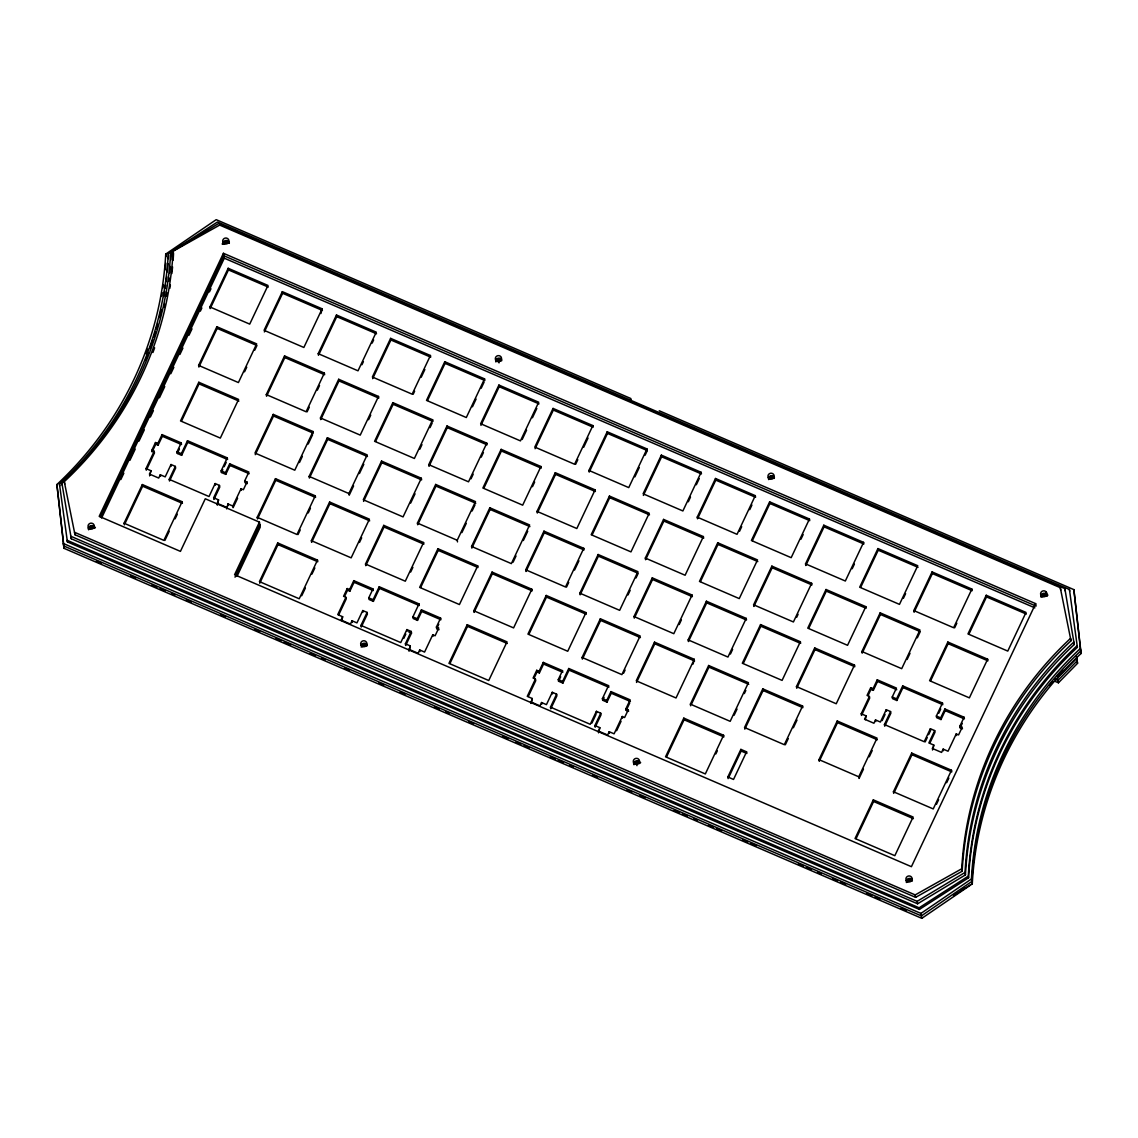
<?xml version="1.0" encoding="UTF-8"?>
<svg xmlns="http://www.w3.org/2000/svg" width="1138" height="1138" viewBox="0 0 1138 1138"><rect width="100%" height="100%" fill="white"/><g stroke="black" fill="none" stroke-linecap="round" stroke-linejoin="round"><path stroke-width="1.5" d="M100.4 517.193L223.873 255.751L1036.078 606.085L1035.651 603.638L223.432 253.29L99.205 516.339L180.43 551.375L205.281 498.771L259.421 522.129L260.275 527.036L236.946 576.454M101.581 518.046L224.3 258.198L223.432 253.29M120.813 479.596L123.843 473.18M129.903 460.349L135.209 449.112M138.992 441.103L144.298 429.865M150.358 417.034L153.388 410.619M159.448 397.788L164.74 386.564M170.8 373.733L173.83 367.318M179.889 354.487L182.919 348.072M188.979 335.241L192.009 328.825M200.345 311.172L201.867 307.971M209.435 291.925L210.957 288.725M209.918 306.947L228.183 268.284L267.985 285.453L249.72 324.117L209.918 306.947L210.203 308.583L228.468 269.919L228.183 268.284M155.778 444.161L152.122 451.9L151.838 450.264L155.493 442.526L157.826 443.536L158.111 445.171L155.778 444.161L155.493 442.526M146.29 470.222L146.005 468.586L154.185 451.274L151.838 450.264M157.826 443.536L162.051 434.616L181.227 442.895L181.525 444.531L162.336 436.252L162.051 434.616M147.03 468.657L154.469 452.91L154.185 451.274M158.111 445.171L162.336 436.252M124.355 524.86L124.07 523.224L142.335 484.56L182.123 501.716L182.407 503.352L142.62 486.196L142.335 484.56M198.609 365.398L216.874 326.734L256.662 343.889L238.411 382.553L198.609 365.398L198.894 367.033L217.159 328.37L216.874 326.734M125.095 523.309L142.62 486.196M150.913 470.705L149.633 475.656L150.913 470.705L146.005 468.586M198.794 382.254L180.529 420.918L220.331 438.087L238.582 399.424L198.794 382.254L199.079 383.89L181.554 421.017M175.352 466.395L169.221 479.368L169.519 481.004L175.65 468.031L175.352 466.395L171.027 464.517L165.195 476.865L160.287 474.745L158.723 478.06L149.348 474.02M187.77 442.341L227.557 459.51L227.273 457.874L187.486 440.705L187.77 442.341L181.639 455.328L177.3 453.45L177.016 451.814L181.227 442.895M177.3 453.45L179.42 448.998M181.639 455.328L181.355 453.692L187.486 440.705M182.123 501.716L163.872 540.379L124.07 523.224M164.882 540.479L169.263 531.19M175.11 518.828L177.3 514.177M244.528 371.827L246.733 367.19M254.756 350.177L256.946 345.525L217.159 328.37M282.324 291.641L264.073 330.305L303.86 347.474L322.125 308.811L282.324 291.641L282.622 293.277L264.357 331.94M219.478 485.428L213.66 497.775L213.944 499.411L219.776 487.064L219.478 485.428L215.153 483.55L209.022 496.538L169.221 479.368M244.67 480.99L247.017 482.014L247.302 483.65L244.954 482.64L244.67 480.99L248.881 472.071L229.691 463.806L229.976 465.442L225.765 474.361L221.441 472.483L221.142 470.848L227.273 457.874M221.441 472.483L222.792 469.61M224.158 466.722L226.206 462.398M225.765 474.361L225.48 472.725L229.691 463.806M284.841 357.56L266.577 396.223L266.292 394.587L284.557 355.924L324.358 373.093L324.643 374.729L284.841 357.56L284.557 355.924M218.553 499.881L217.273 504.831L218.553 499.881L213.66 497.775M226.661 508.885L227.941 503.935L232.835 506.04L233.119 507.676L237.586 498.231M273.248 414.374L254.983 453.038L294.785 470.207L313.035 431.53L273.248 414.374L273.533 416.01L255.268 454.674M320.944 313.533L322.125 308.811M232.835 506.04L241.014 488.728L243.361 489.738L247.017 482.014M318.213 353.662L336.478 314.998L376.265 332.154L358.015 370.817L318.213 353.662L318.498 355.298M319.237 353.747L336.763 316.634L336.478 314.998M324.358 373.093L306.094 411.757L266.292 394.587M275.766 480.293L257.501 518.956L257.216 517.321L275.481 478.657L315.269 495.827L315.553 497.462L275.766 480.293L275.481 478.657M307.104 411.842L309.294 407.205M317.331 390.192L319.522 385.554M259.421 522.129L234.57 574.733L911.41 866.687L1035.651 603.638M235.011 577.194L259.848 524.59M299.45 462.554L302.367 456.366M308.213 444.005L312.594 434.716M338.996 380.917L320.731 419.581L320.447 417.945L338.697 379.281L378.499 396.451L378.783 398.087L338.996 380.917L338.697 379.281M277.7 542.94L259.436 581.603L299.237 598.773L317.488 560.109L277.7 542.94L277.985 544.59L259.734 583.253M327.388 437.732L327.687 439.368L309.422 478.031L309.138 476.395L327.388 437.732L367.19 454.887L348.925 493.551L349.21 495.201L353.591 485.912M361.955 364.729L363.406 361.642M372.169 343.079L373.634 339.978M315.269 495.827L297.004 534.49L257.216 517.321M390.619 338.356L372.368 377.019L412.155 394.175L430.42 355.511L390.619 338.356L390.903 339.992L372.652 378.655M298.028 534.576L300.219 529.938M308.242 512.925L310.432 508.288M378.499 396.451L360.234 435.114L320.447 417.945M311.357 540.678L329.622 502.014L369.409 519.184L351.158 557.848L311.357 540.678L311.641 542.314L329.906 503.65L329.622 502.014M368.556 419.737L370.746 415.1M301.712 595.771L305.368 588.033M311.94 574.121L314.856 567.933M359.437 473.536L363.819 464.261M392.852 402.639L374.587 441.302L414.388 458.472L432.639 419.808L392.852 402.639L393.136 404.274L375.611 441.388M381.543 461.089L363.278 499.753L403.065 516.908L421.33 478.245L381.543 461.089L381.827 462.725L363.563 501.389M413.179 394.274L414.63 391.173M421.202 377.261L424.858 369.523M359.466 542.47L361.671 537.833M444.773 361.713L426.508 400.377L466.31 417.532L484.56 378.869L444.773 361.713L445.058 363.349L427.532 400.462M347.232 588.559L347.517 590.195L349.864 591.205L349.579 589.569L347.232 588.559L343.576 596.298L345.924 597.308L346.208 598.944L338.783 614.676M344.601 596.383L347.517 590.195M345.924 597.308L337.744 614.62L342.652 616.739L341.898 620.58M349.579 589.569L353.79 580.65L372.98 588.929L373.264 590.565L354.074 582.286L353.79 580.65M349.864 591.205L354.074 582.286M384.061 527.008L365.796 565.671L365.511 564.035L383.762 525.372L423.564 542.527L423.848 544.177L384.061 527.008L383.762 525.372M419.78 449.282L421.97 444.645M430.008 427.632L432.198 422.98M342.652 616.739L341.087 620.054L350.461 624.093L352.026 620.779L356.934 622.899L362.766 610.551L367.105 612.415L367.389 614.051L361.258 627.038L360.974 625.402L367.105 612.415M447.277 427.632L429.026 466.296L428.741 464.66L446.992 425.996L486.794 443.151L487.078 444.802L447.277 427.632L446.992 425.996M410.662 503.081L415.043 493.807M379.509 588.374L419.31 605.544L419.012 603.908L379.224 586.739L379.509 588.374L373.378 601.362L369.039 599.484L368.755 597.848L372.98 588.929M373.378 601.362L373.093 599.712L379.224 586.739M435.683 484.447L435.968 486.082L417.717 524.746L417.433 523.11L435.683 484.447L475.485 501.602L457.22 540.266L457.504 541.901M472.426 406.807L476.082 399.068M481.203 388.243L484.119 382.055M423.564 542.527L405.299 581.205L365.511 564.035M410.69 572.016L412.895 567.364M498.913 385.057L480.649 423.72L520.45 440.89L538.701 402.226L498.913 385.057L499.198 386.707L480.947 425.37M486.794 443.151L468.529 481.815L428.741 464.66M437.917 548.729L419.652 587.393L459.439 604.548L477.704 565.885L437.917 548.729L438.201 550.365L420.676 587.478M471.004 478.814L473.195 474.176M481.232 457.163L483.422 452.526M411.231 631.448L405.398 643.795L405.683 645.431L411.515 633.084L411.231 631.448L406.892 629.584L400.761 642.572L360.974 625.402M421.714 611.476L440.904 619.741L440.619 618.105L421.43 609.826L421.714 611.476L417.504 620.395L413.179 618.517L412.895 616.881L419.012 603.908M403.762 638.432L405.811 634.108M417.504 620.395L417.219 618.745L421.43 609.826M461.886 532.627L466.267 523.352M472.114 510.976L475.03 504.788M501.147 449.354L482.882 488.017L522.683 505.172L540.934 466.509L501.147 449.354L501.431 450.989L483.892 488.102M410.306 645.915L409.026 650.865L410.306 645.915L405.398 643.795M440.619 618.105L436.409 627.024L438.756 628.034L435.1 635.772L432.753 634.762L424.574 652.074L419.68 649.954L418.115 653.283L408.727 649.229M471.573 546.453L489.838 507.79L529.625 524.959L511.36 563.623L471.573 546.453L471.857 548.103L490.122 509.44L489.838 507.79M522.2 439.439L526.581 430.15M532.413 417.788L536.809 408.499M439.04 629.684L436.693 628.66L438.799 624.207M553.054 408.414L534.803 447.078L574.59 464.247L592.855 425.584L553.054 408.414L553.353 410.05L535.088 448.713M467.22 624.691L448.955 663.354L488.743 680.524L507.007 641.86L467.22 624.691L467.505 626.327L449.965 663.454M492.341 573.723L474.091 612.386L473.806 610.75L492.057 572.087L531.859 589.242L532.143 590.878L492.341 573.723L492.057 572.087M532.456 486.708L534.647 482.071M555.572 474.347L537.321 513.01L537.022 511.375L555.287 472.697L595.089 489.866L595.373 491.502L555.572 474.347L555.287 472.697M513.11 562.172L516.026 555.984M523.338 540.522L527.719 531.233M544.263 532.783L526.012 571.461L525.728 569.811L543.978 531.147L583.766 548.317L584.05 549.953L544.263 532.783L543.978 531.147M575.615 464.332L577.805 459.695M583.652 447.319L588.033 438.045M531.859 589.242L513.594 627.906L473.806 610.75M607.208 431.771L607.493 433.407L589.228 472.071L588.943 470.435L607.208 431.771L646.996 448.941L647.294 450.577L645.104 455.214M595.089 489.866L576.824 528.53L537.022 511.375M546.212 595.444L527.947 634.108L567.734 651.263L585.999 612.6L546.212 595.444L546.496 597.08L528.971 634.193M583.766 548.317L565.515 586.98L525.728 569.811M566.525 587.066L568.716 582.428M574.562 570.053L578.943 560.778M609.442 496.054L591.177 534.718L630.964 551.887L649.229 513.224L609.442 496.054L609.726 497.69L592.187 534.817M536.738 670.31L537.022 671.946L539.369 672.956L539.085 671.32L536.738 670.31L533.096 678.035L535.429 679.045L535.728 680.695L528.288 696.428M534.106 678.134L537.022 671.946M535.429 679.045L527.264 696.356L532.171 698.476L531.403 702.331M539.085 671.32L543.295 662.401L562.485 670.666L562.769 672.316L543.58 664.037L543.295 662.401M539.369 672.956L543.58 664.037M646.996 448.941L628.745 487.605L588.943 470.435M579.868 593.168L598.133 554.505L637.92 571.674L619.655 610.338L579.868 593.168L580.152 594.804L598.417 556.141L598.133 554.505M634.876 476.865L639.257 467.59M530.877 703.44L532.171 698.476M556.61 694.166L550.479 707.153L550.764 708.789L556.895 695.802L556.61 694.166L552.271 692.288L546.439 704.635L541.546 702.53L539.981 705.845L530.593 701.79M661.349 455.129L643.098 493.792L682.885 510.962L701.15 472.298L661.349 455.129L661.633 456.765L643.383 495.428M569.028 670.126L608.816 687.281L608.531 685.645L568.744 668.49L569.028 670.126L562.897 683.099L558.559 681.235L558.274 679.599L562.485 670.666M558.559 681.235L560.664 676.769M562.897 683.099L562.613 681.463L568.744 668.49M582.087 657.465L600.352 618.788L640.139 635.957L621.889 674.621L582.087 657.465L582.386 659.101L600.636 620.438L600.352 618.788M627.977 594.961L630.168 590.323M636.014 577.948L638.205 573.31L598.417 556.141M663.867 521.048L645.602 559.711L645.317 558.075L663.582 519.412L703.384 536.581L703.668 538.217L663.867 521.048L663.582 519.412M634.293 618.162L634.008 616.526L652.273 577.862L692.06 595.032L692.345 596.668L652.558 579.498L652.273 577.862M688.291 501.773L690.481 497.135M696.328 484.76L699.244 478.572M635.032 616.625L652.558 579.498M600.736 713.199L594.904 725.546L595.188 727.182L601.02 714.835L600.736 713.199L596.397 711.321L590.266 724.309L550.479 707.153M625.914 708.775L628.261 709.785L628.546 711.421L626.213 710.411L625.914 708.775L630.139 699.856L610.95 691.577L611.234 693.213L607.023 702.132L602.685 700.268L602.4 698.632L608.531 685.645M591.916 723.071L596.013 714.408M602.685 700.268L604.05 697.381M607.023 702.132L606.739 700.496L610.95 691.577M623.624 673.17L625.089 670.069M715.788 480.122L697.523 518.786L697.238 517.15L715.503 478.486L755.291 495.656L755.575 497.292L715.788 480.122L715.503 478.486M599.811 727.651L598.531 732.616L599.811 727.651L594.904 725.546M628.261 709.785L624.62 717.523L622.273 716.499L614.093 733.811L609.186 731.706L607.621 735.02L598.247 730.98M703.384 536.581L685.119 575.245L645.317 558.075M654.506 642.145L636.242 680.809L676.029 697.978L694.294 659.315L654.506 642.145L654.791 643.781L636.526 682.459M616.611 730.738L621.064 721.293M626.213 710.411L629.712 702.971M692.06 595.032L673.81 633.695L634.008 616.526M679.201 624.506L681.392 619.869M717.722 542.769L699.472 581.433L739.259 598.602L757.524 559.939L717.722 542.769L718.007 544.405L700.482 581.532M755.291 495.656L737.04 534.319L697.238 517.15M706.712 602.856L688.447 641.519L688.163 639.883L706.414 601.22L746.215 618.389L746.5 620.025L706.712 602.856L706.414 601.22M739.515 531.318L741.706 526.666M749.743 509.668L751.934 505.016M769.644 501.844L751.393 540.507L791.18 557.677L809.445 519.013L769.644 501.844L769.928 503.48L752.403 540.593M693.113 664.037L694.294 659.315M683.796 718.121L665.545 756.784L705.332 773.94L723.597 735.276L683.796 718.121L684.08 719.757L666.555 756.87M690.382 704.166L708.647 665.502L748.434 682.672L730.183 721.336L690.382 704.166L690.666 705.802M691.406 704.266L708.931 667.138L708.647 665.502M746.215 618.389L727.95 657.053L688.163 639.883M730.425 654.051L732.616 649.4M772.161 567.762L753.897 606.426L753.612 604.79L771.877 566.127L811.664 583.296L811.949 584.932L772.161 567.762L771.877 566.127M760.568 624.577L742.303 663.241L782.091 680.396L800.355 641.732L760.568 624.577L760.853 626.213L743.327 663.326M800.967 539.199L803.158 534.561M715.845 753.925L717.31 750.838M734.11 715.233L737.04 709.059M744.337 693.583L745.803 690.496M824.083 526.837L805.818 565.501L805.533 563.865L823.798 525.201L863.586 542.357L863.87 544.007L824.083 526.837L823.798 525.201M811.664 583.296L793.414 621.96L753.612 604.79M762.787 688.86L744.537 727.523L784.324 744.693L802.589 706.029L762.787 688.86L763.086 690.496L744.821 729.159M796.614 617.408L798.079 614.321M728.121 778.634L727.836 776.998L740.881 749.387L746.571 751.834L746.855 753.47L741.165 751.023L740.881 749.387M728.846 777.098L741.165 751.023M746.571 751.834L733.526 779.445L727.836 776.998M826.017 589.484L807.767 628.148L847.554 645.317L865.819 606.654L826.017 589.484L826.302 591.12L808.777 628.233M863.586 542.357L845.335 581.02L805.533 563.865M814.993 649.57L796.742 688.234L796.458 686.598L814.708 647.935L854.496 665.09L854.794 666.726L814.993 649.57L814.708 647.935M852.191 568.744L854.382 564.107M785.334 744.778L788.264 738.59M793.371 727.765L797.027 720.041M877.939 548.559L859.674 587.222L899.475 604.378L917.74 565.714L877.939 548.559L878.223 550.195L860.698 587.308M854.496 665.09L836.245 703.753L796.458 686.598M861.907 651.505L880.172 612.841L919.959 630.011L901.709 668.675L861.907 651.505L862.191 653.141L880.456 614.477L880.172 612.841M837.241 720.98L837.525 722.616L819.275 761.279L818.99 759.643L837.241 720.98L877.042 738.135L858.777 776.799L859.062 778.449L863.443 769.16M903.416 598.289L905.606 593.652M870.698 687.708L870.983 689.344L873.33 690.353L873.045 688.718L870.698 687.708L867.056 695.432L869.404 696.456L869.688 698.092L861.509 715.404L861.224 713.768L869.404 696.456M868.066 695.531L870.983 689.344M873.045 688.718L877.256 679.799L896.445 688.077L892.235 696.997L892.519 698.632L896.858 700.496L902.989 687.523L902.704 685.887L942.492 703.042L942.776 704.678L902.989 687.523M873.33 690.353L877.554 681.434L877.256 679.799M932.378 573.552L914.113 612.216L913.828 610.565L932.079 571.902L971.88 589.071L972.165 590.707L932.378 573.552L932.079 571.902M861.224 713.768L866.118 715.887L864.553 719.202L873.927 723.242L875.506 719.927L880.399 722.047L886.232 709.699L890.57 711.563L890.855 713.199L884.724 726.186L884.439 724.55L890.57 711.563M865.364 719.728L866.118 715.887M907.1 659.485L910.016 653.297M917.328 637.835L920.244 631.647L880.456 614.477M882.149 720.596L885.065 714.422M896.858 700.496L896.573 698.86L902.704 685.887M869.29 756.784L872.206 750.596M971.88 589.071L953.616 627.735L913.828 610.565M873.315 799.858L855.051 838.521L894.838 855.691L913.103 817.027L873.315 799.858L873.6 801.493L856.075 838.621M947.854 642.031L929.59 680.695L969.377 697.864L987.642 659.201L947.854 642.031L948.139 643.667L930.614 680.794M954.64 627.835L956.83 623.183M893.714 793.399L893.43 791.749L911.694 753.086L951.496 770.255L951.781 771.891L911.979 754.722L911.694 753.086M986.233 595.259L967.969 633.923L1007.77 651.092L1026.021 612.429L986.233 595.259L986.518 596.909L968.993 634.022M894.454 791.849L911.979 754.722M929.888 743.043L934.981 732.246L934.696 730.596L930.358 728.733L924.227 741.706L884.439 724.55M945.194 710.61L964.384 718.889L964.099 717.253L944.91 708.974L945.194 710.61L940.984 719.543L936.645 717.665L936.361 716.03L942.492 703.042M925.194 741.905L927.242 737.58M928.608 734.693L930.642 730.368L930.358 728.733M938.694 713.341L940.728 709.017M934.696 730.596L928.864 742.943L933.772 745.063L933.004 748.904M940.984 719.543L940.699 717.893L944.91 708.974M932.491 750.013L933.772 745.063M964.099 717.253L959.875 726.172L962.222 727.182L958.58 734.92L956.233 733.91L948.054 751.222L943.146 749.103L941.581 752.417L932.207 748.377M962.506 728.818L960.159 727.808L962.279 723.355M951.496 770.255L933.231 808.919L893.43 791.749M936.432 804.367L938.622 799.73M946.66 782.716L948.85 778.079M222.123 243.973L225.694 241.213L228.766 241.526L229.051 243.162L225.978 242.849L223.276 244.343L222.991 242.707M1055.154 681.392L1058.425 682.8L1077.558 663.312L1076.406 656.427M1077.131 660.865L1057.984 680.339L1054.727 678.931M501.389 359.124L496.851 359.352L495.627 360.305L495.912 361.941M768.25 477.903L770.938 476.409L774.011 476.708L774.309 478.358L771.223 478.045L768.534 479.539M1047.956 595.131L1043.574 594.008L1040.886 595.501L1041.17 597.137L1043.859 595.643L1046.932 595.942L1046.22 591.86M89.561 526.894L88.337 527.847L88.622 529.483L91.31 527.989L94.383 528.302L94.098 526.666L92.591 526.268L89.561 526.894L89.845 528.53M360.959 645.445L363.648 643.952L366.721 644.264L367.005 645.9L363.932 645.587L361.244 647.081M634.819 762.09L633.582 763.043L633.866 764.679L636.569 763.185L639.641 763.498L639.357 761.848L637.849 761.464L634.819 762.09L635.104 763.726M906.218 880.641L908.906 879.148L911.979 879.446M906.502 882.277L909.191 880.784L912.263 881.096M659.243 410.775L1073.874 589.626L1080.673 651.021A353.05 340.376 -9.9 0 0 971.852 881.452L921.382 915.877L63.7 545.927L56.9 484.518A353.05 340.376 -9.9 0 0 165.721 254.101L216.192 219.662L630.822 398.513L631.249 400.974M920.941 913.416L971.425 878.991A353.05 340.376 -9.9 0 1 1080.246 648.575L1081.1 653.482A353.05 340.376 -9.9 0 0 972.279 883.899L921.808 918.338L64.126 548.374L63.273 543.466L920.941 913.416L921.808 918.338M1069.436 589.512L1077.401 647.337A353.05 340.376 -9.9 0 0 968.58 877.768L919.404 909.433L67.427 541.93L59.461 484.105A353.05 340.376 -9.9 0 0 168.282 253.689L217.443 222.024L1069.436 589.512L1069.72 591.163M67.427 541.93L67.128 540.294L919.12 907.797L968.296 876.132A353.05 340.376 -9.9 0 1 1077.117 645.701L1077.401 647.337M953.473 895.691L969.861 885.136M1064.855 588.602L1074.272 644.478A353.05 340.376 -9.9 0 0 965.451 874.894L917.584 903.8L71.281 538.758L61.865 482.868A353.05 340.376 -9.9 0 0 170.686 252.451L218.553 223.546L1064.855 588.602L1065.296 591.049M71.281 538.758L70.855 536.297L917.157 901.353L965.024 872.448A353.05 340.376 -9.9 0 1 1073.845 642.017L1074.272 644.478M961.468 889.973L964.455 888.166M173.104 251.228L219.662 225.082L1060.289 587.677L1071 640.794A353.05 340.376 -9.9 0 0 962.179 871.224L915.621 897.356L74.994 534.76L64.283 481.644A353.05 340.376 -9.9 0 0 173.104 251.228L173.531 253.674A353.05 340.376 -9.9 0 1 173.118 260.289M74.994 534.76L74.567 532.299L915.194 894.909L961.752 868.763A353.05 340.376 -9.9 0 1 1070.574 638.347L1071 640.794M501.673 360.76L497.135 360.988L496.851 359.352M224.3 258.198L1034.869 607.848M228.468 269.919L268.269 287.089M282.622 293.277L322.41 310.446M336.763 316.634L376.55 333.804M390.903 339.992L430.705 357.147L430.42 355.511M445.058 363.349L484.845 380.505L484.56 378.869M499.198 386.707L538.999 403.862M553.353 410.05L593.14 427.219L592.855 425.584M607.493 433.407L647.294 450.577M661.633 456.765L701.435 473.934L701.15 472.298M769.928 503.48L809.73 520.649L809.445 519.013M878.223 550.195L918.025 567.35M986.518 596.909L1026.32 614.065M393.136 404.274L432.938 421.444L432.639 419.808M501.431 450.989L541.219 468.145L540.934 466.509M609.726 497.69L649.514 514.86M718.007 544.405L757.808 561.575M826.302 591.12L866.103 608.289L865.819 606.654M948.139 643.667L987.926 660.837L987.642 659.201M199.079 383.89L238.88 401.06M273.533 416.01L313.32 433.18L313.035 431.53M327.687 439.368L367.474 456.523M381.827 462.725L421.615 479.88L421.33 478.245M435.968 486.082L475.769 503.238M490.122 509.44L529.91 526.595M760.853 626.213L800.64 643.383L800.355 641.732M877.554 681.434L896.73 689.713M892.235 696.997L896.573 698.86M936.361 716.03L940.699 717.893M309.138 476.395L348.925 493.551M417.433 523.11L457.22 540.266M329.906 503.65L369.694 520.82M438.201 550.365L477.988 567.521L477.704 565.885M546.496 597.08L586.283 614.236L585.999 612.6M600.636 620.438L640.424 637.593M654.791 643.781L694.578 660.95M708.931 667.138L748.719 684.308M763.086 690.496L802.873 707.665L802.589 706.029M837.525 722.616L877.327 739.771M229.976 465.442L249.165 473.707M177.016 451.814L181.355 453.692M221.142 470.848L225.48 472.725M818.99 759.643L858.777 776.799M216.988 503.195L226.377 507.249M277.985 544.59L317.787 561.745L317.488 560.109M467.505 626.327L507.292 643.496M684.08 719.757L723.882 736.912L723.597 735.276M873.6 801.493L913.387 818.663M611.234 693.213L630.424 701.492M368.755 597.848L373.093 599.712M412.895 616.881L417.219 618.745M558.274 679.599L562.613 681.463M602.4 698.632L606.739 700.496M408.627 631.846L411.515 633.084M96.46 561.262L101.353 563.381M130.728 576.056L135.621 578.161M151.951 585.202L156.845 587.322M160.102 588.73L165.01 590.835M171.539 593.652L174.797 595.06M186.219 599.996L191.113 602.102M220.502 614.776L225.395 616.881M254.77 629.556L259.663 631.675M275.993 638.717L280.887 640.822M284.159 642.23L290.674 645.047M310.261 653.496L315.169 655.602M321.698 658.418L324.956 659.827M344.544 668.276L349.437 670.396M378.812 683.07L383.719 685.176M400.035 692.217L404.929 694.322M434.318 706.997L439.211 709.116M445.74 711.933L448.998 713.341M468.586 721.791L473.479 723.896M502.868 736.571L507.761 738.69M515.912 742.204L520.82 744.309M524.077 745.717L528.971 747.837M550.195 756.983L555.088 759.103M558.36 760.511L563.253 762.616M569.782 765.433L573.04 766.841M592.628 775.291L597.521 777.41M626.91 790.071L631.803 792.19M639.969 795.704L644.862 797.823M674.237 810.498L679.13 812.603M682.402 814.011L687.295 816.131M693.824 818.947L697.082 820.356M708.519 825.278L713.412 827.397M716.67 828.805L721.577 830.911M742.787 840.057L747.68 842.177M750.952 843.585L755.845 845.69M798.279 863.998L803.186 866.118M806.444 867.526L811.337 869.631M817.866 872.448L821.138 873.856M832.561 878.778L837.454 880.897M840.726 882.306L845.619 884.411M866.829 893.572L871.736 895.677M874.994 897.085L879.887 899.205M901.111 908.352L906.004 910.471M639.357 761.848L640.651 762.673M94.098 526.666L95.407 527.491M1073.874 589.626L1081.1 653.482M1077.558 663.312L1076.704 658.404L1057.558 677.878L1058.425 682.8M1060.289 587.677L1060.716 590.138M1045.139 593.922L1045.424 595.558M1043.574 594.008L1043.859 595.643M1042.109 594.548L1042.394 596.184M959.875 726.172L960.159 727.808M956.233 733.91L956.517 735.546M971.425 878.991L972.279 883.899M968.296 876.132L968.58 877.768M965.024 872.448L965.451 874.894M943.146 749.103L943.43 750.739M961.752 868.763L962.179 871.224M886.232 709.699L886.516 711.335M919.12 907.797L919.404 909.433M917.157 901.353L917.584 903.8M915.194 894.909L915.621 897.356M910.471 879.062L910.756 880.698M908.906 879.148L909.191 880.784M907.441 879.688L907.726 881.324M875.506 719.927L875.791 721.563M772.503 476.324L772.787 477.96M770.938 476.409L771.223 478.045M769.473 476.95L769.772 478.586M637.849 761.464L638.134 763.1M636.284 761.55L636.996 765.646M622.273 716.499L622.557 718.149M609.186 731.706L609.484 733.341M596.397 711.321L596.682 712.971M499.881 358.726L500.165 360.362M498.316 358.811L499.027 362.908M552.271 692.288L552.556 693.924M541.546 702.53L541.83 704.166M436.409 627.024L436.693 628.66M432.753 634.762L433.037 636.398M419.68 649.954L419.965 651.59M406.892 629.584L407.176 631.22M362.766 610.551L363.05 612.187M365.213 643.866L365.497 645.502M363.648 643.952L363.932 645.587M362.183 644.492L362.467 646.128M352.026 620.779L352.325 622.415M227.259 241.128L227.543 242.764M225.694 241.213L225.978 242.849M224.229 241.754L224.513 243.39M241.014 488.728L241.299 490.364M227.941 503.935L228.226 505.571M215.153 483.55L215.438 485.186M170.686 252.451L171.127 254.912A353.05 340.376 -9.9 0 1 170.814 259.862M168.282 253.689L168.566 255.325A353.05 340.376 -9.9 0 1 168.367 258.625M165.721 254.101L166.148 256.548M171.027 464.517L171.312 466.153M160.287 474.745L160.572 476.395M92.591 526.268L92.875 527.904M91.026 526.353L91.31 527.989M64.283 481.644L64.71 484.105M61.865 482.868L62.306 485.329M59.461 484.105L59.745 485.741M56.9 484.518L64.126 548.374M172.563 266.904A353.05 340.376 -9.9 0 1 171.881 273.49M170.373 285.012A353.05 340.376 -9.9 0 1 169.861 288.284M154.626 347.83A353.05 340.376 -9.9 0 1 152.905 352.538M88.65 529.711A3.13 3.016 -9.9 0 1 90.884 525.685A3.13 3.016 -9.9 0 1 94.696 528.302M223.133 243.802A3.13 3.016 -9.9 0 1 225.95 240.474A3.13 3.016 -9.9 0 1 229.364 243.162M495.755 361.4A3.13 3.016 -9.9 0 1 501.801 359.992M768.42 478.202A3.13 3.016 -9.9 0 1 774.437 477.59M1041.014 596.596A3.13 3.016 -9.9 0 1 1043.845 593.268A3.13 3.016 -9.9 0 1 1047.245 595.956M906.531 882.505A3.13 3.016 -9.9 0 1 908.38 878.593A3.13 3.016 -9.9 0 1 912.392 880.328M633.724 764.139A3.13 3.016 -9.9 0 1 639.769 762.73M361.13 645.744A3.13 3.016 -9.9 0 1 367.147 645.132M170.302 266.477A353.05 340.376 -9.9 0 1 169.647 273.077M169.078 278.013A353.05 340.376 -9.9 0 1 168.652 281.314M166.916 292.793A353.05 340.376 -9.9 0 1 166.333 296.065M164.768 304.216A353.05 340.376 -9.9 0 1 164.071 307.473M165.735 263.163A353.05 340.376 -9.9 0 1 165.181 269.777M163.459 284.6A353.05 340.376 -9.9 0 1 162.99 287.886M162.208 292.793A353.05 340.376 -9.9 0 1 161.653 296.079M147.798 349.138A353.05 340.376 -9.9 0 1 146.105 353.847M168.026 263.589A353.05 340.376 -9.9 0 1 167.272 271.84M166.717 276.79A353.05 340.376 -9.9 0 1 166.091 281.726M165.636 285.012A353.05 340.376 -9.9 0 1 165.152 288.284M164.626 291.57A353.05 340.376 -9.9 0 1 163.787 296.477M161.169 309.508A353.05 340.376 -9.9 0 1 159.263 317.602M157.599 324.046A353.05 340.376 -9.9 0 1 156.262 328.854M155.337 332.054A353.05 340.376 -9.9 0 1 153.872 336.834M152.862 340.006A353.05 340.376 -9.9 0 1 150.202 347.901M148.509 352.609A353.05 340.376 -9.9 0 1 145.536 360.405M1049.563 685.375A353.05 340.376 -9.9 0 1 1052.849 681.52M1057.33 676.441A353.05 340.376 -9.9 0 1 1063.063 670.239M224.513 243.788A3.13 3.016 -9.9 0 0 228.923 240.701A3.13 3.016 -9.9 0 0 224.001 238.582A3.13 3.016 -9.9 0 0 224.513 243.788M89.845 528.928A3.13 3.016 -9.9 0 0 94.269 525.841A3.13 3.016 -9.9 0 0 89.347 523.722A3.13 3.016 -9.9 0 0 89.845 528.928M362.481 646.526A3.13 3.016 -9.9 0 0 366.891 643.439A3.13 3.016 -9.9 0 0 361.969 641.32A3.13 3.016 -9.9 0 0 362.481 646.526M635.104 764.124A3.13 3.016 -9.9 0 0 639.528 761.038A3.13 3.016 -9.9 0 0 634.591 758.918A3.13 3.016 -9.9 0 0 635.104 764.124M907.726 881.722A3.13 3.016 -9.9 0 0 912.15 878.636A3.13 3.016 -9.9 0 0 907.228 876.516A3.13 3.016 -9.9 0 0 907.726 881.722M1042.394 596.582A3.13 3.016 -9.9 0 0 1046.818 593.495A3.13 3.016 -9.9 0 0 1041.896 591.376A3.13 3.016 -9.9 0 0 1042.394 596.582M769.772 478.984A3.13 3.016 -9.9 0 0 774.181 475.897A3.13 3.016 -9.9 0 0 769.26 473.778A3.13 3.016 -9.9 0 0 769.772 478.984M497.135 361.386A3.13 3.016 -9.9 0 0 501.559 358.299A3.13 3.016 -9.9 0 0 496.637 356.18A3.13 3.016 -9.9 0 0 497.135 361.386"/></g></svg>
